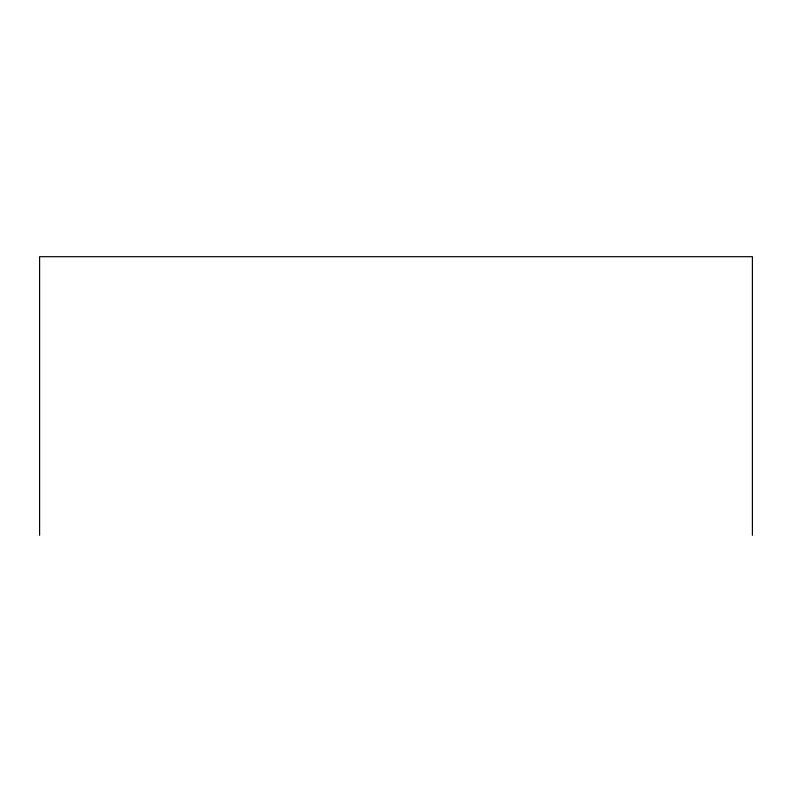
<?xml version="1.0" encoding="UTF-8"?>
<svg xmlns="http://www.w3.org/2000/svg" width="792" height="792" viewBox="0 0 792 792"><rect width="100%" height="100%" fill="white"/><g stroke="black" fill="none" stroke-linecap="round" stroke-linejoin="round"><path stroke-width="1.19" d="M752.4 535.313L752.4 256.687L39.6 256.687L39.6 535.313"/></g></svg>
